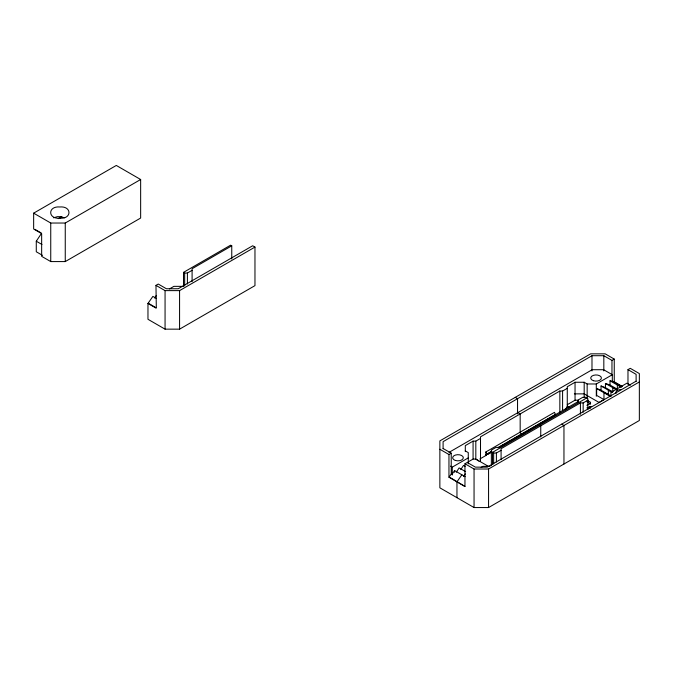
<?xml version="1.0" encoding="UTF-8"?>
<svg xmlns="http://www.w3.org/2000/svg" width="673" height="673" viewBox="0 0 673 673"><rect width="100%" height="100%" fill="white"/><g stroke="black" fill="none" stroke-linecap="round" stroke-linejoin="round"><path stroke-width="1.01" d="M565.396 409.68L567.272 406.273L567.272 386.739L575.045 382.256L584.189 382.256L587.159 383.972L596.303 383.972L612.312 374.726L612.312 381.658M460.778 469.611L463.529 465.38L465.161 466.313M42.5 255.37L36.283 251.769L36.283 241.212L40.851 234.347M148.304 303.254L156.313 307.872L155.968 285.369L158.256 284.048L166.399 288.751L178.227 288.751L252.678 245.763L254.966 247.084L254.966 285.63L179.573 329.156L165.062 329.156L147.967 319.288L147.967 303.447L152.88 296.389L156.136 298.265M154.597 298.038L156.313 295.464M439.864 449.27L448.958 454.519L448.958 477.224L451.238 474.112L451.238 453.198L443.095 448.496M465.127 476.661L454.561 470.562L451.928 474.507L451.238 474.112M456.269 472.21L459.129 467.92L465.632 471.672M461.871 474.785L456.959 481.843L456.959 497.684M463.588 476.434L465.304 473.859M33.65 213.164L116.303 165.449L140.649 179.506L140.649 218.044L65.256 261.578L50.744 261.578L41.65 256.329L41.65 233.624L33.65 229.005L33.65 213.164L50.744 223.032L65.256 223.032L140.649 179.506M58.24 218.632L61.731 216.622L59.83 218.245C47.674 219.179 47.632 205.913 59.83 206.973C72.003 205.862 72.003 219.28 59.83 218.17M183.519 286.328L183.519 272.363L230.612 245.174L231.756 245.83L231.756 258.987M231.756 245.83L192.091 268.737L192.091 281.684M183.519 272.363L184.663 273.028L187.405 273.028L192.091 270.319M169.47 288.919L173.912 286.353L183.056 286.353M155.968 285.369L165.062 290.618L179.573 290.618L254.966 247.084M574.355 393.865L584.189 393.865L599.054 402.446L603.967 399.611L603.967 392.746L608.367 394.428L608.367 390.205L612.767 391.888L612.767 387.665L617.343 389.246L617.343 385.023L622.256 386.411L614.256 381.793L614.256 359.088L611.967 360.408L603.824 355.706L591.988 355.706L443.095 441.665L443.095 448.765M449.017 452.374L592.19 369.713L603.622 369.713L612.312 374.726M448.958 454.519L451.238 453.198M480.505 438.417L475.819 441.126L473.077 441.126L465.304 445.61L465.304 451.6M567.272 388.321L562.586 391.03L559.843 391.03L480.505 436.836L480.505 461.148M450.531 466.128L452.273 467.129L468.273 457.884M449.295 477.031L464.959 486.47L464.959 463.764L467.247 462.444L475.39 467.146L487.227 467.146L636.12 381.179M467.895 462.065L473.077 459.079L475.819 459.079L488.775 466.557M567.272 404.692L575.045 400.208L578.09 400.208M627.976 384.283L627.976 369.645L630.256 368.324L639.35 373.574L639.35 420.499L488.564 507.551L474.053 507.551L439.864 487.816L439.864 440.891L590.65 353.838L605.162 353.838L614.256 359.088M491.534 451.852L485.881 454.855L485.881 451.945L554.468 412.347L555.612 414.854L544.785 421.113M486.108 454.982L491.534 451.322M497.852 447.68L555.612 414.332M485.881 454.855L491.298 451.726M578.132 401.588L498.794 447.394L496.051 447.394L491.366 450.102L491.366 465.649M498.752 447.68L507.779 442.472M510.487 440.908L516.805 437.265M518.605 436.222L524.923 432.571M527.632 431.006L542.976 422.148M479.841 458.994L486.209 455.327M488.026 454.275L490.752 452.702M617.343 389.246L610.024 385.023L610.024 380.8L614.256 381.793M586.705 397.962L492.51 452.34L492.51 464.311M587.849 400.208L583.163 402.908L580.42 402.908L501.082 448.714L501.082 459.592M491.366 451.684L493.654 453.005L496.396 453.005L501.082 450.296M481.128 467.365L482.911 466.339L490.02 466.339M464.959 463.764L474.053 469.014L488.564 469.014L639.35 381.953M53.638 217.816L57.314 216.664L61.731 216.622M586.822 407.931L591.054 406.366M587.159 400.334L590.515 402.269L590.515 403.859L589.498 404.103A12.93 7.47 0 0 0 586.822 405.289M61.731 217.143L64.675 217.749M612.767 391.888L605.456 387.665L605.456 383.442L610.024 385.023M610.806 395.842L601.048 390.205L601.048 385.982L605.456 387.665M603.967 399.611L596.648 395.388L596.648 388.523L601.048 390.205M627.976 369.645L636.12 374.348L636.12 381.448M630.416 385.183L626.942 383.181L610.941 392.418L610.941 396.506M613.911 381.986L621.911 386.605M610.024 380.8L621.406 387.37M605.456 383.442L616.83 390.012M601.048 385.982L612.43 392.552M596.648 388.523L610.47 396.498M586.898 401.773L590.515 403.859M567.272 406.273L568.996 407.274M515.257 397.364L517.545 398.685L517.545 413.895M561.669 424.158L563.957 425.479L563.957 464.025M517.89 412.616L520.17 413.929L520.17 432.15L521.314 434.657M538.467 424.495L540.747 425.816L540.747 436.945M465.304 450.893L468.273 452.609L468.273 463.857M34.878 229.316L41.103 232.908M147.967 303.447L155.968 308.074M448.958 477.224L464.959 486.47M36.283 241.212L41.97 244.501M478.94 461.148L475.819 459.079L475.819 441.126M485.881 451.945L487.025 453.93M589.498 406.736L590.187 408.486M611.967 360.408L611.967 375.046M603.824 355.706L603.824 370.916M596.303 383.972L596.303 396.246M591.988 355.706L591.988 370.916M587.849 409.588L587.849 398.618L585.56 397.297L582.818 397.297L578.132 400.006L578.132 402.075M587.159 383.972L587.159 398.29M584.189 382.256L584.189 397.709M583.163 402.908L583.163 412.204M580.42 402.908L580.42 414.274M575.045 382.256L575.045 400.208M562.586 391.03L562.586 410.656M559.843 391.03L559.843 412.726M496.396 453.005L496.396 461.981M493.654 453.005L493.654 463.975M488.564 469.014L488.564 507.551M474.053 469.014L474.053 507.551M473.077 441.126L473.077 459.079M454.561 470.562L454.561 472.253M452.273 467.129L452.273 475.045M187.405 273.028L187.405 283.998M184.663 273.028L184.663 285.991M179.573 290.618L179.573 329.156M165.062 290.618L165.062 329.156M65.256 223.032L65.256 261.578M50.744 223.032L50.744 261.578M616.073 393.343A5.334 3.079 0 0 1 621.229 389.465M593.409 380.699A5.334 3.079 0 0 0 601.41 378.033A5.334 3.079 0 0 0 593.409 375.357A5.334 3.079 0 0 0 593.409 380.699M455.318 460.425A5.334 3.079 0 0 0 463.318 457.758A5.334 3.079 0 0 0 455.318 455.091A5.334 3.079 0 0 0 455.318 460.425"/></g></svg>
